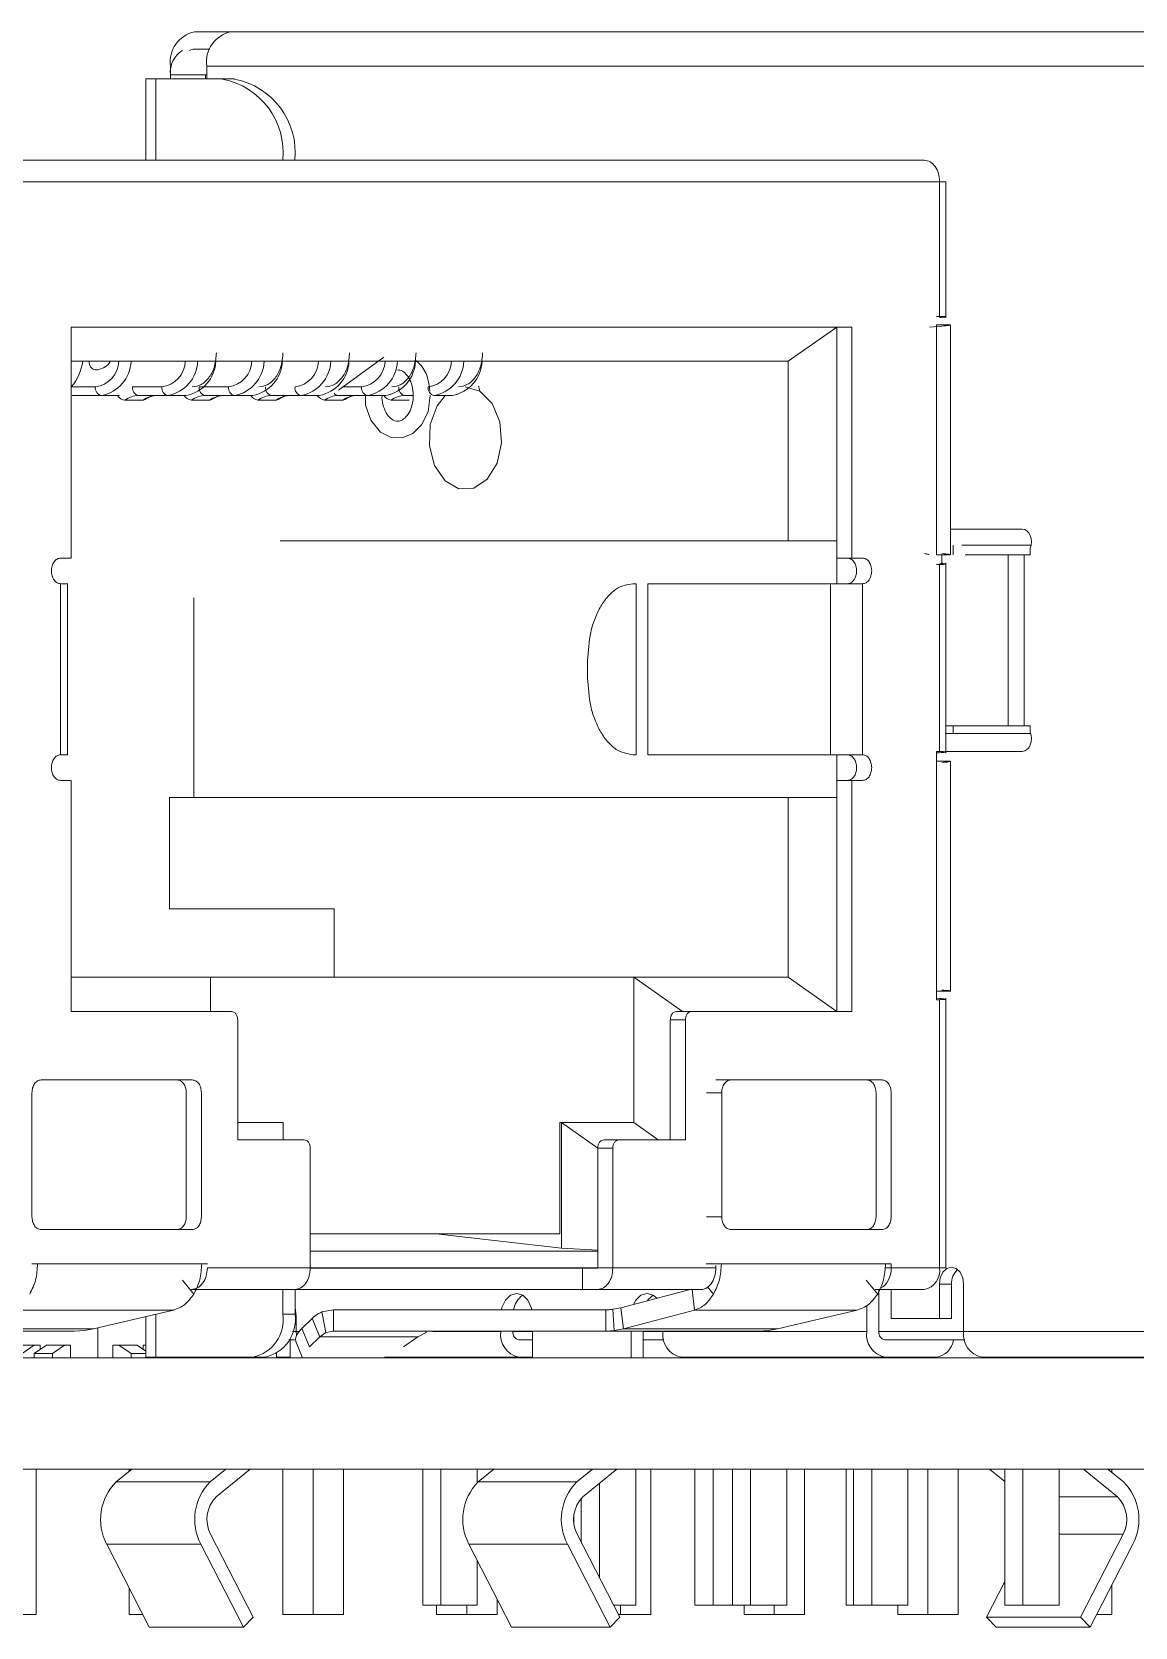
# Model space of a CAD drawing. Header units: millimetres. Extents: x -331 to 5585, y -2655 to 1513.
# Drawn here: x 2729.92 to 2742.81, y 1099.88 to 1118.53 of the extents above; entities that cross this region are included whole.
import ezdxf

# ---------------------------------------------------------------- set-up
doc = ezdxf.new("R2010")
doc.units = ezdxf.units.MM

msp = doc.modelspace()

# ---------------------------------------------------------------- linework, layer by layer
at = {"color": 7, "linetype": 'Continuous', "lineweight": 15}
for p, q in [((2731.82, 1118.53), (2732.244, 1118.53)), ((2732.244, 1118.53), (2743.473, 1118.53)), ((2731.82, 1118.33), (2731.999, 1118.33)), ((2731.537, 1118.03), (2731.537, 1118.13)), ((2731.962, 1118.13), (2731.962, 1117.98)), ((2743.19, 1118.13), (2731.962, 1118.13)), ((2731.25, 1117.98), (2731.25, 1117.03)), ((2731.368, 1117.98), (2731.25, 1117.98)), ((2732.145, 1117.98), (2731.368, 1117.98)), ((2731.537, 1117.98), (2731.537, 1118.03)), ((2731.947, 1118.03), (2731.947, 1117.98)), ((2732.287, 1117.98), (2732.145, 1117.98)), ((2740.348, 1117.03), (2729.176, 1117.03)), ((2729.354, 1116.778), (2740.526, 1116.778)), ((2740.526, 1116.778), (2740.526, 1115.204)), ((2740.6, 1115.187), (2740.6, 1116.781)), ((2730.379, 1115.08), (2730.379, 1112.38)), ((2739.501, 1115.08), (2730.379, 1115.08)), ((2739.324, 1115.08), (2738.758, 1114.68)), ((2739.324, 1112.38), (2739.324, 1115.08)), ((2739.324, 1115.08), (2739.324, 1112.58)), ((2739.501, 1112.38), (2739.501, 1115.08)), ((2740.554, 1115.092), (2740.408, 1115.078)), ((2740.526, 1115.204), (2740.492, 1115.204)), ((2740.492, 1115.106), (2740.492, 1112.418)), ((2740.653, 1112.42), (2740.653, 1115.106)), ((2733.501, 1114.343), (2734.032, 1114.726)), ((2730.379, 1114.68), (2738.758, 1114.68)), ((2738.758, 1114.68), (2738.758, 1112.58)), ((2731.438, 1114.38), (2731.095, 1114.38)), ((2732.216, 1114.38), (2731.873, 1114.38)), ((2730.388, 1114.28), (2730.731, 1114.28)), ((2730.731, 1114.28), (2730.943, 1114.28)), ((2731.006, 1114.226), (2731.218, 1114.226)), ((2731.166, 1114.28), (2731.509, 1114.28)), ((2731.509, 1114.28), (2731.721, 1114.28)), ((2731.783, 1114.226), (2731.996, 1114.226)), ((2731.944, 1114.28), (2732.287, 1114.28)), ((2732.287, 1114.28), (2732.499, 1114.28)), ((2732.561, 1114.226), (2732.773, 1114.226)), ((2732.722, 1114.28), (2733.065, 1114.28)), ((2733.065, 1114.28), (2733.277, 1114.28)), ((2733.339, 1114.226), (2733.551, 1114.226)), ((2733.499, 1114.28), (2733.842, 1114.28)), ((2733.842, 1114.28), (2734.055, 1114.28)), ((2734.117, 1114.226), (2734.329, 1114.226)), ((2734.277, 1114.28), (2734.372, 1114.28)), ((2734.62, 1114.28), (2734.832, 1114.28)), ((2740.653, 1112.719), (2741.493, 1112.719)), ((2738.758, 1112.58), (2732.82, 1112.58)), ((2738.758, 1112.58), (2739.324, 1112.58)), ((2739.324, 1112.58), (2739.324, 1112.08)), ((2740.687, 1112.419), (2740.687, 1112.529)), ((2741.596, 1112.529), (2740.786, 1112.529)), ((2741.585, 1112.494), (2741.585, 1112.419)), ((2730.253, 1112.38), (2730.379, 1112.38)), ((2739.324, 1112.38), (2739.501, 1112.38)), ((2739.501, 1112.38), (2739.627, 1112.38)), ((2740.492, 1112.304), (2740.526, 1112.304)), ((2740.526, 1112.304), (2740.526, 1110.118)), ((2740.552, 1112.418), (2740.552, 1112.316)), ((2740.6, 1110.1), (2740.6, 1112.322)), ((2741.328, 1112.419), (2740.826, 1112.419)), ((2741.328, 1112.419), (2741.328, 1110.419)), ((2741.328, 1112.419), (2741.515, 1112.419)), ((2741.515, 1112.419), (2741.515, 1110.419)), ((2741.515, 1112.419), (2741.585, 1112.419)), ((2730.253, 1112.08), (2730.253, 1110.08)), ((2730.335, 1110.077), (2730.335, 1112.083)), ((2736.982, 1112.08), (2736.942, 1112.08)), ((2736.982, 1112.08), (2736.982, 1110.08)), ((2739.253, 1112.08), (2737.117, 1112.08)), ((2737.117, 1112.08), (2737.117, 1110.08)), ((2739.253, 1112.08), (2739.253, 1110.08)), ((2739.627, 1110.08), (2739.627, 1112.08)), ((2731.811, 1111.915), (2731.811, 1109.58)), ((2736.413, 1111.18), (2736.413, 1110.98)), ((2740.6, 1110.419), (2741.328, 1110.419)), ((2740.687, 1110.329), (2740.687, 1110.419)), ((2741.515, 1110.419), (2741.328, 1110.419)), ((2741.585, 1110.419), (2741.515, 1110.419)), ((2741.585, 1110.419), (2741.585, 1110.344)), ((2740.6, 1110.329), (2741.591, 1110.329)), ((2736.942, 1110.08), (2736.982, 1110.08)), ((2737.117, 1110.08), (2739.253, 1110.08)), ((2739.324, 1110.08), (2739.324, 1109.58)), ((2740.492, 1110.004), (2740.492, 1110.118)), ((2740.526, 1110.118), (2740.492, 1110.118)), ((2740.492, 1110.101), (2740.526, 1110.104)), ((2741.493, 1110.12), (2740.6, 1110.12)), ((2740.492, 1110.004), (2740.492, 1107.316)), ((2740.653, 1107.313), (2740.653, 1110.007)), ((2730.379, 1109.78), (2730.253, 1109.78)), ((2730.379, 1109.78), (2730.379, 1107.08)), ((2739.324, 1107.08), (2739.324, 1109.78)), ((2739.501, 1109.78), (2739.324, 1109.78)), ((2739.627, 1109.78), (2739.501, 1109.78)), ((2739.501, 1107.08), (2739.501, 1109.78)), ((2731.528, 1109.58), (2738.758, 1109.58)), ((2731.528, 1108.28), (2731.528, 1109.58)), ((2738.758, 1109.58), (2739.324, 1109.58)), ((2738.758, 1109.58), (2738.758, 1107.48)), ((2739.324, 1109.58), (2739.324, 1107.08)), ((2733.45, 1108.28), (2731.528, 1108.28)), ((2733.45, 1107.48), (2733.45, 1108.28)), ((2732.005, 1107.48), (2730.379, 1107.48)), ((2732.005, 1107.08), (2732.005, 1107.48)), ((2736.955, 1107.48), (2732.005, 1107.48)), ((2738.758, 1107.48), (2736.955, 1107.48)), ((2737.521, 1107.08), (2736.955, 1107.48)), ((2736.955, 1107.48), (2736.955, 1105.78)), ((2739.324, 1107.08), (2738.758, 1107.48)), ((2740.492, 1107.217), (2740.492, 1107.316)), ((2740.526, 1107.231), (2740.492, 1107.234)), ((2740.6, 1104.079), (2740.6, 1107.235)), ((2730.379, 1107.08), (2732.253, 1107.08)), ((2737.45, 1107.08), (2737.627, 1107.08)), ((2737.627, 1107.08), (2739.501, 1107.08)), ((2740.492, 1107.217), (2740.526, 1107.217)), ((2740.526, 1107.217), (2740.526, 1104.082)), ((2732.324, 1106.98), (2732.324, 1105.58)), ((2737.379, 1105.58), (2737.379, 1106.98)), ((2737.379, 1106.98), (2737.556, 1106.98)), ((2737.556, 1105.58), (2737.556, 1106.98)), ((2729.919, 1104.68), (2729.919, 1106.13)), ((2730.025, 1106.28), (2731.793, 1106.28)), ((2731.723, 1104.68), (2731.723, 1106.13)), ((2731.899, 1106.13), (2731.899, 1104.68)), ((2737.804, 1106.13), (2737.98, 1106.13)), ((2738.087, 1106.28), (2737.91, 1106.28)), ((2737.98, 1106.13), (2737.98, 1104.68)), ((2739.854, 1106.28), (2738.087, 1106.28)), ((2739.784, 1104.68), (2739.784, 1106.13)), ((2739.96, 1104.68), (2739.96, 1106.13)), ((2732.854, 1105.78), (2732.324, 1105.78)), ((2732.854, 1105.58), (2732.854, 1105.78)), ((2736.089, 1104.482), (2736.089, 1105.78)), ((2736.089, 1105.78), (2736.107, 1105.78)), ((2736.531, 1105.48), (2736.107, 1105.78)), ((2736.955, 1105.78), (2736.107, 1105.78)), ((2736.107, 1105.78), (2736.107, 1104.312)), ((2736.955, 1105.78), (2737.238, 1105.58)), ((2732.324, 1105.58), (2733.101, 1105.58)), ((2736.602, 1105.58), (2736.778, 1105.58)), ((2736.778, 1105.58), (2737.556, 1105.58)), ((2733.172, 1105.48), (2733.172, 1104.082)), ((2736.531, 1104.082), (2736.531, 1105.48)), ((2736.531, 1105.48), (2736.708, 1105.48)), ((2736.708, 1104.082), (2736.708, 1105.48)), ((2737.98, 1104.68), (2737.804, 1104.68)), ((2731.793, 1104.53), (2730.025, 1104.53)), ((2733.172, 1104.482), (2734.644, 1104.482)), ((2734.644, 1104.482), (2736.089, 1104.482)), ((2734.644, 1104.482), (2736.107, 1104.312)), ((2738.087, 1104.53), (2739.854, 1104.53)), ((2736.531, 1104.279), (2733.172, 1104.279)), ((2736.107, 1104.312), (2736.531, 1104.288)), ((2729.985, 1104.131), (2729.918, 1104.131)), ((2731.904, 1104.131), (2729.985, 1104.131)), ((2731.782, 1104.131), (2731.969, 1104.131)), ((2733.172, 1104.082), (2731.969, 1104.082)), ((2733.172, 1104.082), (2736.531, 1104.082)), ((2736.354, 1104.08), (2733.172, 1104.08)), ((2734.343, 1104.082), (2734.349, 1104.08)), ((2736.529, 1104.08), (2736.354, 1104.08)), ((2736.354, 1104.08), (2736.354, 1103.83)), ((2736.531, 1104.082), (2736.708, 1104.082)), ((2737.911, 1104.082), (2736.708, 1104.082)), ((2737.799, 1104.131), (2737.976, 1104.131)), ((2739.895, 1104.131), (2737.976, 1104.131)), ((2739.889, 1104.082), (2739.962, 1104.082)), ((2739.962, 1104.131), (2739.895, 1104.131)), ((2739.962, 1104.082), (2739.962, 1104.131)), ((2740.526, 1104.082), (2739.962, 1104.082)), ((2731.677, 1103.938), (2731.813, 1103.777)), ((2739.668, 1103.938), (2739.804, 1103.777)), ((2740.525, 1103.489), (2740.525, 1103.89)), ((2740.666, 1103.89), (2740.525, 1103.89)), ((2740.666, 1103.489), (2740.666, 1103.89)), ((2740.807, 1103.89), (2740.807, 1103.34)), ((2731.781, 1103.83), (2732.994, 1103.83)), ((2732.853, 1103.54), (2732.853, 1103.83)), ((2732.994, 1103.54), (2732.994, 1103.83)), ((2732.994, 1103.83), (2736.354, 1103.83)), ((2736.354, 1103.83), (2736.529, 1103.83)), ((2736.529, 1103.83), (2737.743, 1103.83)), ((2737.613, 1103.83), (2736.801, 1103.615)), ((2737.664, 1103.589), (2737.634, 1103.83)), ((2737.814, 1103.862), (2737.885, 1103.777)), ((2739.774, 1103.83), (2740.348, 1103.83)), ((2739.818, 1103.34), (2739.818, 1103.83)), ((2739.959, 1103.83), (2739.959, 1103.489)), ((2729.673, 1103.589), (2731.573, 1103.589)), ((2731.573, 1103.589), (2730.64, 1103.369)), ((2731.25, 1103.513), (2731.25, 1103.04)), ((2732.994, 1103.54), (2732.853, 1103.54)), ((2733.008, 1103.52), (2733.008, 1103.34)), ((2733.307, 1103.567), (2733.445, 1103.593)), ((2733.353, 1103.326), (2733.307, 1103.567)), ((2733.445, 1103.343), (2733.445, 1103.593)), ((2733.445, 1103.593), (2736.625, 1103.593)), ((2736.625, 1103.343), (2736.625, 1103.593)), ((2736.709, 1103.598), (2736.801, 1103.615)), ((2736.709, 1103.598), (2736.725, 1103.349)), ((2736.801, 1103.615), (2736.832, 1103.369)), ((2737.664, 1103.589), (2736.832, 1103.369)), ((2737.664, 1103.589), (2739.564, 1103.589)), ((2738.633, 1103.369), (2739.564, 1103.589)), ((2739.676, 1103.34), (2739.676, 1103.645)), ((2728.632, 1103.343), (2730.417, 1103.343)), ((2730.64, 1103.369), (2728.838, 1103.369)), ((2730.417, 1103.343), (2730.533, 1103.349)), ((2730.533, 1103.349), (2730.64, 1103.369)), ((2730.689, 1103.381), (2730.689, 1103.03)), ((2733.011, 1103.294), (2733.008, 1103.34)), ((2733.073, 1103.374), (2733.193, 1103.492)), ((2733.161, 1103.158), (2733.073, 1103.374)), ((2733.282, 1103.276), (2733.193, 1103.492)), ((2733.282, 1103.276), (2733.353, 1103.326)), ((2733.353, 1103.326), (2733.445, 1103.343)), ((2736.625, 1103.343), (2733.445, 1103.343)), ((2734.528, 1103.326), (2734.429, 1103.276)), ((2734.525, 1103.343), (2734.528, 1103.326)), ((2735.398, 1103.34), (2735.398, 1103.343)), ((2735.54, 1103.34), (2735.54, 1103.343)), ((2735.769, 1103.343), (2735.769, 1103.03)), ((2736.725, 1103.349), (2736.625, 1103.343)), ((2736.625, 1103.343), (2738.41, 1103.343)), ((2736.832, 1103.369), (2736.725, 1103.349)), ((2736.832, 1103.369), (2738.633, 1103.369)), ((2736.922, 1103.03), (2736.922, 1103.343)), ((2737.063, 1103.03), (2737.063, 1103.343)), ((2737.293, 1103.343), (2737.293, 1103.34)), ((2737.293, 1103.34), (2739.676, 1103.34)), ((2738.41, 1103.343), (2738.526, 1103.349)), ((2738.526, 1103.349), (2738.633, 1103.369)), ((2739.959, 1103.489), (2740.525, 1103.489)), ((2740.525, 1103.489), (2740.666, 1103.489)), ((2740.807, 1103.34), (2743.19, 1103.34)), ((2729.946, 1103.18), (2729.734, 1103.18)), ((2729.946, 1103.18), (2729.805, 1103.08)), ((2729.946, 1103.08), (2730.088, 1103.18)), ((2730.017, 1103.18), (2729.946, 1103.18)), ((2730.017, 1103.18), (2730.017, 1103.13)), ((2730.3, 1103.18), (2730.088, 1103.18)), ((2730.3, 1103.18), (2730.158, 1103.08)), ((2730.371, 1103.18), (2730.3, 1103.18)), ((2730.371, 1103.18), (2730.371, 1103.03)), ((2730.866, 1103.03), (2730.866, 1103.18)), ((2730.936, 1103.18), (2730.866, 1103.18)), ((2731.078, 1103.08), (2730.936, 1103.18)), ((2731.148, 1103.18), (2730.936, 1103.18)), ((2731.148, 1103.18), (2731.25, 1103.108)), ((2731.219, 1103.13), (2731.219, 1103.18)), ((2731.25, 1103.18), (2731.219, 1103.18)), ((2732.923, 1103.24), (2732.998, 1103.24)), ((2732.937, 1103.24), (2732.937, 1103.03)), ((2733.002, 1103.22), (2733.08, 1103.03)), ((2733.161, 1103.158), (2733.282, 1103.276)), ((2734.429, 1103.276), (2733.282, 1103.276)), ((2734.429, 1103.276), (2734.261, 1103.158)), ((2735.61, 1103.24), (2735.769, 1103.24)), ((2737.063, 1103.24), (2737.305, 1103.24)), ((2739.888, 1103.24), (2740.82, 1103.24)), ((2743.205, 1103.03), (2727.86, 1103.03)), ((2730.158, 1103.08), (2729.946, 1103.08)), ((2729.946, 1103.08), (2729.946, 1103.03)), ((2730.158, 1103.08), (2730.158, 1103.03)), ((2731.25, 1103.08), (2731.078, 1103.08)), ((2731.078, 1103.08), (2731.078, 1103.03)), ((2731.368, 1103.04), (2731.25, 1103.04)), ((2731.29, 1103.04), (2731.29, 1103.03)), ((2731.368, 1103.04), (2732.499, 1103.04)), ((2731.431, 1103.04), (2731.431, 1103.03)), ((2731.537, 1103.04), (2731.537, 1103.03)), ((2732.64, 1103.04), (2732.499, 1103.04)), ((2732.637, 1103.03), (2732.637, 1103.04)), ((2732.778, 1103.03), (2732.778, 1103.08)), ((2732.937, 1103.04), (2732.778, 1103.04)), ((2732.845, 1103.04), (2732.845, 1103.03)), ((2734.04, 1103.04), (2735.61, 1103.04)), ((2735.769, 1103.04), (2735.61, 1103.04)), ((2737.505, 1103.04), (2739.888, 1103.04)), ((2740.489, 1103.04), (2739.888, 1103.04)), ((2741.02, 1103.04), (2743.403, 1103.04)), ((2727.86, 1101.73), (2763.923, 1101.73)), ((2729.968, 1100.03), (2729.968, 1101.73)), ((2730.902, 1101.58), (2731.086, 1101.73)), ((2731.056, 1101.73), (2731.056, 1101.706)), ((2732.185, 1101.73), (2732.002, 1101.58)), ((2732.072, 1101.407), (2732.468, 1101.73)), ((2732.853, 1101.73), (2732.853, 1100.03)), ((2733.206, 1101.73), (2733.206, 1100.03)), ((2733.56, 1100.03), (2733.56, 1101.73)), ((2734.486, 1101.73), (2734.486, 1100.14)), ((2734.698, 1101.73), (2734.698, 1100.14)), ((2735.122, 1101.57), (2735.122, 1101.73)), ((2735.134, 1101.58), (2735.318, 1101.73)), ((2736.47, 1101.73), (2736.287, 1101.58)), ((2736.357, 1101.407), (2736.753, 1101.73)), ((2736.975, 1100.14), (2736.975, 1101.73)), ((2737.152, 1100.03), (2737.152, 1101.73)), ((2737.668, 1101.73), (2737.668, 1100.14)), ((2737.88, 1101.73), (2737.88, 1100.14)), ((2738.106, 1100.14), (2738.106, 1101.73)), ((2738.318, 1101.73), (2738.318, 1100.14)), ((2738.743, 1101.73), (2738.743, 1100.14)), ((2738.948, 1100.03), (2738.948, 1101.73)), ((2739.436, 1101.73), (2739.436, 1100.14)), ((2739.521, 1100.14), (2739.521, 1101.73)), ((2739.733, 1101.73), (2739.733, 1100.14)), ((2740.157, 1101.73), (2740.157, 1100.14)), ((2740.39, 1101.73), (2740.39, 1100.03)), ((2740.744, 1100.03), (2740.744, 1101.73)), ((2741.288, 1101.585), (2741.11, 1101.73)), ((2741.288, 1100.14), (2741.288, 1101.73)), ((2741.5, 1101.73), (2741.5, 1100.14)), ((2741.925, 1101.73), (2741.925, 1100.14)), ((2742.21, 1101.73), (2742.606, 1101.407)), ((2742.677, 1101.58), (2742.493, 1101.73)), ((2742.54, 1101.692), (2742.54, 1101.73)), ((2730.902, 1101.58), (2732.002, 1101.58)), ((2736.287, 1101.58), (2735.134, 1101.58)), ((2736.551, 1101.564), (2736.551, 1100.467)), ((2736.339, 1101.389), (2736.339, 1100.879)), ((2736.254, 1101.192), (2736.254, 1101.102)), ((2732.505, 1100.001), (2732.007, 1100.97)), ((2736.79, 1100.001), (2736.292, 1100.97)), ((2742.671, 1100.97), (2742.173, 1100.001)), ((2731.892, 1100.853), (2730.793, 1100.853)), ((2731.291, 1099.883), (2730.793, 1100.853)), ((2731.892, 1100.853), (2732.39, 1099.883)), ((2736.177, 1100.853), (2735.025, 1100.853)), ((2735.523, 1099.883), (2735.025, 1100.853)), ((2736.177, 1100.853), (2736.675, 1099.883)), ((2742.288, 1099.883), (2742.786, 1100.853)), ((2735.122, 1100.14), (2735.122, 1100.663)), ((2731.056, 1100.34), (2731.056, 1100.03)), ((2741.074, 1100.001), (2741.288, 1100.418)), ((2742.54, 1100.03), (2742.54, 1100.374)), ((2735.356, 1100.03), (2735.356, 1100.209)), ((2729.614, 1100.03), (2729.968, 1100.03)), ((2731.216, 1100.03), (2731.056, 1100.03)), ((2732.505, 1100.001), (2732.39, 1099.883)), ((2733.206, 1100.03), (2732.853, 1100.03)), ((2733.206, 1100.03), (2733.56, 1100.03)), ((2734.486, 1100.14), (2734.698, 1100.14)), ((2734.649, 1100.14), (2734.649, 1100.03)), ((2735.002, 1100.03), (2734.649, 1100.03)), ((2734.698, 1100.14), (2735.122, 1100.14)), ((2735.002, 1100.14), (2735.002, 1100.03)), ((2735.002, 1100.03), (2735.356, 1100.03)), ((2736.79, 1100.001), (2736.675, 1099.883)), ((2736.719, 1100.14), (2736.975, 1100.14)), ((2736.798, 1100.03), (2736.775, 1100.03)), ((2736.798, 1100.14), (2736.798, 1100.03)), ((2736.798, 1100.03), (2737.152, 1100.03)), ((2737.668, 1100.14), (2737.88, 1100.14)), ((2737.88, 1100.14), (2738.106, 1100.14)), ((2738.318, 1100.14), (2738.106, 1100.14)), ((2738.241, 1100.14), (2738.241, 1100.03)), ((2738.594, 1100.03), (2738.241, 1100.03)), ((2738.743, 1100.14), (2738.318, 1100.14)), ((2738.594, 1100.14), (2738.594, 1100.03)), ((2738.594, 1100.03), (2738.948, 1100.03)), ((2739.436, 1100.14), (2739.521, 1100.14)), ((2739.733, 1100.14), (2739.521, 1100.14)), ((2740.157, 1100.14), (2739.733, 1100.14)), ((2740.037, 1100.14), (2740.037, 1100.03)), ((2740.39, 1100.03), (2740.037, 1100.03)), ((2740.39, 1100.03), (2740.744, 1100.03)), ((2741.074, 1100.001), (2741.188, 1099.883)), ((2742.173, 1100.001), (2741.074, 1100.001)), ((2741.5, 1100.14), (2741.288, 1100.14)), ((2741.925, 1100.14), (2741.5, 1100.14)), ((2742.288, 1099.883), (2742.173, 1100.001)), ((2742.363, 1100.03), (2742.54, 1100.03)), ((2731.291, 1099.883), (2732.39, 1099.883)), ((2735.523, 1099.883), (2736.675, 1099.883)), ((2742.288, 1099.883), (2741.188, 1099.883))]:
    msp.add_line(p, q, dxfattribs=at)
at = {"color": 8, "linetype": 'Continuous', "lineweight": 15}
for p, q in [((2731.368, 1117.03), (2731.368, 1117.98)), ((2731.537, 1118.03), (2731.962, 1118.03)), ((2731.962, 1118.03), (2731.947, 1118.03)), ((2730.66, 1114.38), (2730.379, 1114.38)), ((2733.772, 1114.38), (2733.552, 1114.38)), ((2731.368, 1103.04), (2731.368, 1103.541)), ((2732.964, 1103.34), (2733.008, 1103.34)), ((2733.008, 1103.34), (2733.041, 1103.34)), ((2734.606, 1103.34), (2735.398, 1103.34)), ((2735.54, 1103.34), (2735.769, 1103.34)), ((2737.063, 1103.34), (2737.293, 1103.34)), ((2739.818, 1103.34), (2740.807, 1103.34)), ((2741.925, 1101.407), (2742.606, 1101.407)), ((2741.925, 1100.97), (2742.671, 1100.97))]:
    msp.add_line(p, q, dxfattribs=at)
at = {"color": 7, "linetype": 'Continuous', "lineweight": 15, "flags": 128}
for points in [[(2734.984, 1114.38), (2735.155, 1114.329), (2735.298, 1114.185), (2735.386, 1113.972), (2735.407, 1113.726), (2735.356, 1113.49), (2735.241, 1113.302), (2735.083, 1113.196), (2734.908, 1113.19), (2734.747, 1113.283), (2734.625, 1113.461), (2734.565, 1113.693), (2734.575, 1113.94), (2734.656, 1114.159), (2734.753, 1114.283)], [(2733.816, 1114.28), (2733.819, 1114.166), (2733.88, 1113.99), (2733.992, 1113.853), (2734.116, 1113.79), (2734.245, 1113.785), (2734.372, 1113.837), (2734.475, 1113.941), (2734.548, 1114.094), (2734.575, 1114.28), (2734.575, 1114.28)], [(2741.493, 1112.719), (2741.521, 1112.714), (2741.546, 1112.699), (2741.568, 1112.675), (2741.585, 1112.645), (2741.596, 1112.608), (2741.599, 1112.569), (2741.596, 1112.531), (2741.585, 1112.494)], [(2741.585, 1110.344), (2741.596, 1110.308), (2741.599, 1110.269), (2741.596, 1110.231), (2741.585, 1110.195), (2741.568, 1110.163), (2741.546, 1110.14), (2741.521, 1110.125), (2741.493, 1110.12)], [(2740.525, 1103.89), (2740.535, 1103.966), (2740.566, 1104.031), (2740.612, 1104.074), (2740.666, 1104.089), (2740.72, 1104.074), (2740.766, 1104.031), (2740.797, 1103.966), (2740.807, 1103.89)], [(2735.405, 1103.593), (2735.412, 1103.62), (2735.452, 1103.705), (2735.513, 1103.762), (2735.584, 1103.782), (2735.655, 1103.762), (2735.715, 1103.705), (2735.755, 1103.62), (2735.762, 1103.593)], [(2736.948, 1103.654), (2736.976, 1103.705), (2737.036, 1103.762), (2737.108, 1103.782), (2737.179, 1103.762), (2737.222, 1103.727)], [(2732.994, 1103.62), (2732.994, 1103.62), (2733.008, 1103.52)], [(2733.073, 1103.374), (2733.034, 1103.331), (2733.009, 1103.29), (2732.998, 1103.253), (2733.002, 1103.22), (2733.002, 1103.22)]]:
    msp.add_lwpolyline(points, dxfattribs=at)
at = {"color": 7, "linetype": 'Continuous', "lineweight": 15}
for centre, radius, start, end in [((2731.891, 1118.18), 0.357, 101.4052, 188.0624), ((2732.315, 1118.18), 0.357, 101.4052, 188.0624), ((2731.835, 1118.058), 0.299, 121.465, 185.4146), ((2731.822, 1118.218), 0.112, 91.1841, 122.1815), ((2731.975, 1117.115), 0.881, 354.4378, 78.8173), ((2732.116, 1117.115), 0.881, 354.4344, 78.8207), ((2729.964, 1114.745), 0.552, 319.2946, 353.051), ((2730.677, 1114.667), 0.0893, 171.9677, 258.446), ((2730.656, 1114.695), 0.422, 280.3197, 357.7078), ((2731.433, 1114.696), 0.423, 280.3398, 357.8688), ((2732.211, 1114.695), 0.422, 280.3228, 357.6998), ((2732.989, 1114.696), 0.423, 280.3446, 357.8591), ((2733.767, 1114.696), 0.423, 280.3363, 357.8675), ((2734.544, 1114.696), 0.423, 280.3398, 357.8688), ((2730.749, 1114.367), 0.0893, 171.9823, 258.5454), ((2731.184, 1114.367), 0.0893, 171.9823, 258.5454), ((2731.527, 1114.367), 0.0893, 171.9823, 258.5454), ((2731.961, 1114.367), 0.0893, 171.9541, 258.5508), ((2732.305, 1114.367), 0.0893, 171.9823, 258.5454), ((2732.739, 1114.367), 0.0893, 171.9594, 258.5682), ((2733.082, 1114.367), 0.0893, 171.9541, 258.5508), ((2733.86, 1114.367), 0.0893, 171.9541, 258.5508), ((2734.295, 1114.367), 0.0893, 171.9823, 258.5454), ((2734.638, 1114.367), 0.0893, 171.9823, 258.5454), ((2731.17, 1114.005), 0.275, 90.7858, 126.6645), ((2731.382, 1114.005), 0.275, 90.7817, 126.6686), ((2731.218, 1114.274), 0.0481, 269.9781, 301.1126), ((2731.947, 1114.005), 0.275, 90.7774, 126.6794), ((2732.16, 1114.005), 0.275, 90.7774, 126.6794), ((2731.996, 1114.274), 0.0481, 270.0131, 301.1132), ((2732.725, 1114.005), 0.275, 90.7817, 126.6686), ((2732.937, 1114.005), 0.275, 90.7817, 126.6686), ((2732.771, 1114.281), 0.0554, 272.0918, 298.9989), ((2733.503, 1114.005), 0.275, 90.7817, 126.6686), ((2733.715, 1114.005), 0.275, 90.7817, 126.6686), ((2733.549, 1114.281), 0.0554, 272.0918, 298.9989), ((2734.281, 1114.005), 0.275, 90.7817, 126.6686), ((2740.303, 1104.05), 0.225, 281.4209, 8.053), ((2740.887, 1103.9), 0.221, 132.7457, 182.8239), ((2735.808, 1103.546), 0.265, 125.3345, 169.9122), ((2737.324, 1103.548), 0.259, 124.3071, 144.7737), ((2732.411, 1103.477), 0.446, 281.4109, 8.0577), ((2732.552, 1103.477), 0.446, 281.4099, 8.0541), ((2735.663, 1103.302), 0.268, 171.9434, 258.5981), ((2735.628, 1103.327), 0.0891, 171.8939, 258.6982), ((2737.558, 1103.302), 0.268, 171.9434, 258.5981), ((2739.941, 1103.302), 0.268, 171.9317, 258.6099), ((2739.906, 1103.327), 0.0891, 171.8939, 258.6982), ((2741.073, 1103.302), 0.268, 171.9434, 258.5981), ((2740.46, 1103.269), 0.231, 277.215, 352.7936), ((2731.343, 1101.142), 0.622, 135.2222, 207.6831), ((2732.443, 1101.142), 0.622, 135.2222, 207.6831), ((2735.576, 1101.142), 0.622, 135.2222, 207.6831), ((2736.728, 1101.142), 0.622, 135.2222, 207.6831), ((2742.235, 1101.142), 0.622, 332.3101, 44.7845), ((2732.337, 1101.144), 0.373, 135.2102, 207.693), ((2736.622, 1101.144), 0.373, 135.2102, 207.693), ((2742.341, 1101.144), 0.373, 332.3111, 44.778)]:
    msp.add_arc(centre, radius, start, end, dxfattribs=at)
at = {"color": 8, "linetype": 'Continuous', "lineweight": 15}
for centre, radius, start, end in [((2730.618, 1114.693), 0.316, 277.6693, 357.535), ((2731.396, 1114.693), 0.316, 277.6454, 357.3254), ((2731.645, 1114.696), 0.423, 280.3398, 357.8688), ((2732.174, 1114.694), 0.316, 277.6656, 357.5325), ((2732.423, 1114.696), 0.423, 280.3446, 357.8591), ((2732.952, 1114.693), 0.316, 277.6508, 357.32), ((2733.201, 1114.696), 0.423, 280.3446, 357.8591), ((2733.73, 1114.693), 0.316, 277.6475, 357.3233), ((2733.979, 1114.696), 0.423, 280.3363, 357.8675), ((2734.507, 1114.693), 0.316, 277.6672, 357.5372), ((2734.757, 1114.696), 0.423, 280.3398, 357.8688), ((2731.018, 1114.338), 0.114, 211.1493, 263.5663), ((2731.796, 1114.339), 0.114, 211.0829, 263.5322), ((2732.574, 1114.339), 0.114, 211.0829, 263.5322), ((2733.352, 1114.339), 0.114, 211.1006, 263.5146), ((2733.502, 1114.342), 0.0618, 214.1377, 267.412), ((2734.13, 1114.339), 0.114, 211.0516, 263.5453)]:
    msp.add_arc(centre, radius, start, end, dxfattribs=at)
at = {"color": 7, "linetype": 'Continuous', "lineweight": 15}
for centre, ratio, start_param, end_param in [((2737.743, 1104.082), 0.668302, 3.141593, 4.82939), ((2739.774, 1104.082), 0.744581, 3.475126, 4.712389)]:
    msp.add_ellipse(centre, major_axis=(0, 0.252), ratio=ratio, start_param=start_param, end_param=end_param, dxfattribs=at)
for points, knots in [([(2740.526, 1116.778), (2740.523, 1116.811), (2740.518, 1116.877), (2740.477, 1116.96), (2740.418, 1117.019), (2740.371, 1117.026), (2740.348, 1117.03)], [0, 0, 0, 0, 0.250023, 0.499836, 0.74999, 1, 1, 1, 1]), ([(2740.6, 1116.778), (2740.596, 1116.778), (2740.59, 1116.778), (2740.547, 1116.778), (2740.526, 1116.778)], [0, 0, 0, 0, 0.499994, 1, 1, 1, 1]), ([(2740.651, 1115.106), (2740.64, 1115.106), (2740.617, 1115.106), (2740.534, 1115.106), (2740.492, 1115.106)], [0, 0, 0, 0, 0.500008, 1, 1, 1, 1]), ([(2740.526, 1115.19), (2740.539, 1115.192), (2740.566, 1115.194), (2740.589, 1115.196), (2740.6, 1115.199), (2740.6, 1115.201), (2740.579, 1115.204), (2740.543, 1115.204), (2740.526, 1115.204)], [0, 0, 0, 0, 0.155121, 0.3017, 0.439727, 0.569196, 0.801496, 1, 1, 1, 1]), ([(2740.554, 1115.092), (2740.586, 1115.095), (2740.65, 1115.099), (2740.651, 1115.103), (2740.651, 1115.106)], [0, 0, 0, 0, 0.500007, 1, 1, 1, 1]), ([(2731.792, 1114.38), (2731.827, 1114.385), (2731.883, 1114.394), (2731.949, 1114.444), (2732.007, 1114.511), (2732.063, 1114.623), (2732.071, 1114.727), (2732.075, 1114.78)], [0, 0, 0, 0, 0.239709, 0.373171, 0.500624, 0.750372, 1, 1, 1, 1]), ([(2732.57, 1114.38), (2732.605, 1114.385), (2732.661, 1114.394), (2732.727, 1114.444), (2732.785, 1114.511), (2732.84, 1114.623), (2732.848, 1114.727), (2732.853, 1114.78)], [0, 0, 0, 0, 0.239679, 0.373171, 0.500625, 0.750376, 1, 1, 1, 1]), ([(2733.348, 1114.38), (2733.383, 1114.385), (2733.438, 1114.394), (2733.504, 1114.444), (2733.563, 1114.511), (2733.618, 1114.623), (2733.626, 1114.727), (2733.63, 1114.78)], [0, 0, 0, 0, 0.239672, 0.373166, 0.500621, 0.750374, 1, 1, 1, 1]), ([(2734.125, 1114.38), (2734.161, 1114.385), (2734.216, 1114.394), (2734.282, 1114.444), (2734.34, 1114.511), (2734.396, 1114.623), (2734.404, 1114.727), (2734.408, 1114.78)], [0, 0, 0, 0, 0.239711, 0.373166, 0.50062, 0.750371, 1, 1, 1, 1]), ([(2734.568, 1114.331), (2734.563, 1114.377), (2734.552, 1114.488), (2734.489, 1114.62), (2734.421, 1114.676), (2734.396, 1114.695)], [0, 0, 0, 0, 0.316177, 0.756323, 1, 1, 1, 1]), ([(2734.903, 1114.38), (2734.94, 1114.386), (2735.014, 1114.398), (2735.108, 1114.491), (2735.173, 1114.623), (2735.182, 1114.727), (2735.186, 1114.78)], [0, 0, 0, 0, 0.249993, 0.500072, 0.750007, 1, 1, 1, 1]), ([(2730.659, 1114.582), (2730.664, 1114.582), (2730.696, 1114.576), (2730.756, 1114.601), (2730.812, 1114.638), (2730.832, 1114.672), (2730.837, 1114.68)], [0, 0, 0, 0, 0.067045, 0.4728641, 0.872523, 1, 1, 1, 1]), ([(2734.192, 1114.58), (2734.211, 1114.577), (2734.246, 1114.572), (2734.304, 1114.521), (2734.35, 1114.441), (2734.376, 1114.338), (2734.377, 1114.225), (2734.351, 1114.12), (2734.304, 1114.038), (2734.247, 1113.99), (2734.19, 1113.974), (2734.132, 1113.99), (2734.068, 1114.054), (2734.027, 1114.144), (2734.007, 1114.226), (2734.011, 1114.271), (2734.012, 1114.28)], [0, 0, 0, 0, 0.081278, 0.153871, 0.222529, 0.295468, 0.368874, 0.442248, 0.514428, 0.585602, 0.661493, 0.763051, 0.834363, 0.90987, 0.983098, 1, 1, 1, 1]), ([(2735.137, 1114.388), (2735.143, 1114.372), (2735.15, 1114.354), (2735.15, 1114.334), (2735.15, 1114.333)], [0, 0, 0, 0, 0.922233, 1, 1, 1, 1]), ([(2731.244, 1114.233), (2731.278, 1114.252), (2731.323, 1114.278), (2731.367, 1114.279), (2731.378, 1114.28)], [0, 0, 0, 0, 0.749706, 1, 1, 1, 1]), ([(2732.022, 1114.233), (2732.056, 1114.252), (2732.1, 1114.278), (2732.145, 1114.279), (2732.156, 1114.28)], [0, 0, 0, 0, 0.749689, 1, 1, 1, 1]), ([(2732.8, 1114.233), (2732.833, 1114.252), (2732.878, 1114.278), (2732.923, 1114.279), (2732.934, 1114.28)], [0, 0, 0, 0, 0.749657, 1, 1, 1, 1]), ([(2733.578, 1114.233), (2733.611, 1114.252), (2733.656, 1114.278), (2733.7, 1114.279), (2733.712, 1114.28)], [0, 0, 0, 0, 0.749637, 1, 1, 1, 1]), ([(2730.253, 1112.08), (2730.239, 1112.082), (2730.211, 1112.087), (2730.176, 1112.121), (2730.152, 1112.171), (2730.144, 1112.23), (2730.152, 1112.289), (2730.176, 1112.338), (2730.211, 1112.373), (2730.239, 1112.378), (2730.253, 1112.38)], [0, 0, 0, 0, 0.1250081, 0.2498761, 0.3750485, 0.4999103, 0.6250218, 0.7499825, 0.8749919, 1, 1, 1, 1]), ([(2739.45, 1112.08), (2739.464, 1112.082), (2739.492, 1112.087), (2739.527, 1112.121), (2739.551, 1112.171), (2739.559, 1112.23), (2739.551, 1112.289), (2739.527, 1112.338), (2739.492, 1112.373), (2739.464, 1112.378), (2739.45, 1112.38)], [0, 0, 0, 0, 0.124996, 0.249901, 0.375047, 0.49991, 0.625023, 0.749958, 0.875004, 1, 1, 1, 1]), ([(2739.627, 1112.38), (2739.641, 1112.378), (2739.669, 1112.373), (2739.704, 1112.338), (2739.727, 1112.289), (2739.736, 1112.23), (2739.727, 1112.171), (2739.704, 1112.121), (2739.669, 1112.087), (2739.641, 1112.082), (2739.627, 1112.08)], [0, 0, 0, 0, 0.125007, 0.250043, 0.374977, 0.50009, 0.624952, 0.750098, 0.874993, 1, 1, 1, 1]), ([(2740.402, 1112.418), (2740.402, 1112.421), (2740.402, 1112.425), (2740.367, 1112.429), (2740.349, 1112.431)], [0, 0, 0, 0, 0.499987, 1, 1, 1, 1]), ([(2740.492, 1112.418), (2740.534, 1112.418), (2740.617, 1112.418), (2740.64, 1112.418), (2740.651, 1112.418)], [0, 0, 0, 0, 0.499992, 1, 1, 1, 1]), ([(2740.526, 1112.304), (2740.543, 1112.305), (2740.579, 1112.305), (2740.6, 1112.307), (2740.6, 1112.31), (2740.589, 1112.312), (2740.566, 1112.315), (2740.539, 1112.317), (2740.526, 1112.318)], [0, 0, 0, 0, 0.198506, 0.430796, 0.560276, 0.698302, 0.84488, 1, 1, 1, 1]), ([(2740.651, 1112.418), (2740.651, 1112.421), (2740.65, 1112.425), (2740.586, 1112.429), (2740.554, 1112.431)], [0, 0, 0, 0, 0.499998, 1, 1, 1, 1]), ([(2730.333, 1112.08), (2730.333, 1112.08), (2730.339, 1112.08), (2730.316, 1112.08), (2730.274, 1112.08), (2730.253, 1112.08)], [0, 0, 0, 0, 0.066209, 0.533088, 1, 1, 1, 1]), ([(2736.942, 1112.08), (2736.876, 1112.068), (2736.773, 1112.049), (2736.65, 1111.937), (2736.566, 1111.821), (2736.497, 1111.678), (2736.431, 1111.468), (2736.42, 1111.293), (2736.413, 1111.18)], [0, 0, 0, 0, 0.239439, 0.369528, 0.499979, 0.630077, 0.760564, 1, 1, 1, 1]), ([(2739.627, 1112.08), (2739.6, 1112.08), (2739.546, 1112.08), (2739.444, 1112.08), (2739.339, 1112.08), (2739.282, 1112.08), (2739.253, 1112.08)], [0, 0, 0, 0, 0.2499948, 0.500019, 0.7500191, 1, 1, 1, 1]), ([(2736.413, 1110.98), (2736.42, 1110.867), (2736.431, 1110.692), (2736.497, 1110.482), (2736.565, 1110.339), (2736.65, 1110.223), (2736.773, 1110.111), (2736.876, 1110.092), (2736.942, 1110.08)], [0, 0, 0, 0, 0.239453, 0.369483, 0.499978, 0.630082, 0.760544, 1, 1, 1, 1]), ([(2730.253, 1109.78), (2730.239, 1109.782), (2730.211, 1109.787), (2730.176, 1109.821), (2730.152, 1109.871), (2730.144, 1109.93), (2730.152, 1109.989), (2730.176, 1110.038), (2730.211, 1110.073), (2730.239, 1110.078), (2730.253, 1110.08)], [0, 0, 0, 0, 0.125017, 0.250035, 0.375005, 0.499875, 0.624995, 0.749965, 0.874983, 1, 1, 1, 1]), ([(2730.253, 1110.08), (2730.274, 1110.08), (2730.316, 1110.08), (2730.339, 1110.08), (2730.333, 1110.08), (2730.333, 1110.08)], [0, 0, 0, 0, 0.466912, 0.933791, 1, 1, 1, 1]), ([(2739.253, 1110.08), (2739.282, 1110.08), (2739.339, 1110.08), (2739.444, 1110.08), (2739.546, 1110.08), (2739.6, 1110.08), (2739.627, 1110.08)], [0, 0, 0, 0, 0.249981, 0.499981, 0.750005, 1, 1, 1, 1]), ([(2739.45, 1109.78), (2739.464, 1109.782), (2739.492, 1109.787), (2739.527, 1109.821), (2739.551, 1109.871), (2739.559, 1109.93), (2739.551, 1109.989), (2739.527, 1110.038), (2739.492, 1110.073), (2739.464, 1110.078), (2739.45, 1110.08)], [0, 0, 0, 0, 0.125005, 0.25006, 0.375003, 0.499875, 0.624997, 0.74994, 0.874995, 1, 1, 1, 1]), ([(2739.627, 1110.08), (2739.641, 1110.078), (2739.669, 1110.073), (2739.704, 1110.038), (2739.727, 1109.989), (2739.736, 1109.93), (2739.727, 1109.871), (2739.704, 1109.821), (2739.669, 1109.787), (2739.641, 1109.782), (2739.627, 1109.78)], [0, 0, 0, 0, 0.125016, 0.250061, 0.375004, 0.500125, 0.624996, 0.749939, 0.874984, 1, 1, 1, 1]), ([(2740.526, 1110.104), (2740.539, 1110.105), (2740.566, 1110.107), (2740.589, 1110.11), (2740.6, 1110.112), (2740.6, 1110.115), (2740.579, 1110.117), (2740.543, 1110.117), (2740.526, 1110.118)], [0, 0, 0, 0, 0.155105, 0.301699, 0.439726, 0.569195, 0.801496, 1, 1, 1, 1]), ([(2740.651, 1110.004), (2740.64, 1110.004), (2740.617, 1110.004), (2740.534, 1110.004), (2740.492, 1110.004)], [0, 0, 0, 0, 0.500008, 1, 1, 1, 1]), ([(2740.554, 1109.99), (2740.586, 1109.993), (2740.65, 1109.997), (2740.651, 1110.001), (2740.651, 1110.004)], [0, 0, 0, 0, 0.500007, 1, 1, 1, 1]), ([(2740.492, 1107.316), (2740.534, 1107.316), (2740.617, 1107.316), (2740.64, 1107.316), (2740.651, 1107.316)], [0, 0, 0, 0, 0.499992, 1, 1, 1, 1]), ([(2740.526, 1107.217), (2740.543, 1107.218), (2740.579, 1107.218), (2740.6, 1107.22), (2740.6, 1107.223), (2740.589, 1107.225), (2740.566, 1107.228), (2740.539, 1107.23), (2740.526, 1107.231)], [0, 0, 0, 0, 0.198504, 0.430805, 0.560286, 0.698301, 0.844895, 1, 1, 1, 1]), ([(2740.651, 1107.316), (2740.651, 1107.318), (2740.65, 1107.323), (2740.586, 1107.327), (2740.554, 1107.33)], [0, 0, 0, 0, 0.499993, 1, 1, 1, 1]), ([(2732.253, 1107.08), (2732.262, 1107.078), (2732.281, 1107.075), (2732.304, 1107.052), (2732.32, 1107.019), (2732.323, 1106.993), (2732.324, 1106.98)], [0, 0, 0, 0, 0.250032, 0.500103, 0.750002, 1, 1, 1, 1]), ([(2737.379, 1106.98), (2737.38, 1106.993), (2737.383, 1107.019), (2737.399, 1107.052), (2737.422, 1107.075), (2737.441, 1107.078), (2737.45, 1107.08)], [0, 0, 0, 0, 0.24999, 0.499957, 0.749957, 1, 1, 1, 1]), ([(2737.556, 1106.98), (2737.557, 1106.993), (2737.559, 1107.019), (2737.576, 1107.052), (2737.599, 1107.075), (2737.618, 1107.078), (2737.627, 1107.08)], [0, 0, 0, 0, 0.2499952, 0.4998734, 0.7499708, 1, 1, 1, 1]), ([(2729.919, 1106.13), (2729.921, 1106.15), (2729.924, 1106.189), (2729.949, 1106.238), (2729.984, 1106.273), (2730.012, 1106.278), (2730.025, 1106.28)], [0, 0, 0, 0, 0.249812, 0.499816, 0.7499, 1, 1, 1, 1]), ([(2731.723, 1106.13), (2731.721, 1106.15), (2731.718, 1106.189), (2731.693, 1106.238), (2731.658, 1106.273), (2731.63, 1106.278), (2731.616, 1106.28)], [0, 0, 0, 0, 0.249805, 0.499754, 0.749906, 1, 1, 1, 1]), ([(2731.793, 1106.28), (2731.807, 1106.278), (2731.835, 1106.273), (2731.87, 1106.238), (2731.895, 1106.189), (2731.898, 1106.15), (2731.899, 1106.13)], [0, 0, 0, 0, 0.25008, 0.500184, 0.750191, 1, 1, 1, 1]), ([(2737.98, 1106.13), (2737.982, 1106.15), (2737.985, 1106.189), (2738.01, 1106.238), (2738.045, 1106.273), (2738.073, 1106.278), (2738.087, 1106.28)], [0, 0, 0, 0, 0.249812, 0.499816, 0.7499, 1, 1, 1, 1]), ([(2739.784, 1106.13), (2739.782, 1106.15), (2739.779, 1106.189), (2739.754, 1106.238), (2739.719, 1106.273), (2739.691, 1106.278), (2739.678, 1106.28)], [0, 0, 0, 0, 0.249803, 0.499754, 0.749927, 1, 1, 1, 1]), ([(2739.854, 1106.28), (2739.868, 1106.278), (2739.896, 1106.273), (2739.931, 1106.238), (2739.956, 1106.189), (2739.959, 1106.15), (2739.96, 1106.13)], [0, 0, 0, 0, 0.2501, 0.500184, 0.750188, 1, 1, 1, 1]), ([(2733.101, 1105.58), (2733.111, 1105.578), (2733.129, 1105.575), (2733.153, 1105.552), (2733.169, 1105.519), (2733.171, 1105.493), (2733.172, 1105.48)], [0, 0, 0, 0, 0.250028, 0.500123, 0.75, 1, 1, 1, 1]), ([(2736.531, 1105.48), (2736.532, 1105.493), (2736.534, 1105.519), (2736.55, 1105.552), (2736.574, 1105.575), (2736.592, 1105.578), (2736.602, 1105.58)], [0, 0, 0, 0, 0.249957, 0.499898, 0.749983, 1, 1, 1, 1]), ([(2736.708, 1105.48), (2736.709, 1105.493), (2736.711, 1105.519), (2736.727, 1105.552), (2736.751, 1105.575), (2736.769, 1105.578), (2736.778, 1105.58)], [0, 0, 0, 0, 0.24998, 0.499863, 0.749966, 1, 1, 1, 1]), ([(2730.025, 1104.53), (2730.012, 1104.532), (2729.984, 1104.537), (2729.949, 1104.571), (2729.924, 1104.621), (2729.921, 1104.66), (2729.919, 1104.68)], [0, 0, 0, 0, 0.250065, 0.49983, 0.750224, 1, 1, 1, 1]), ([(2731.616, 1104.53), (2731.63, 1104.532), (2731.658, 1104.537), (2731.693, 1104.571), (2731.718, 1104.621), (2731.721, 1104.66), (2731.723, 1104.68)], [0, 0, 0, 0, 0.2500583, 0.4998928, 0.7502298, 1, 1, 1, 1]), ([(2731.899, 1104.68), (2731.898, 1104.66), (2731.895, 1104.621), (2731.87, 1104.571), (2731.835, 1104.537), (2731.807, 1104.532), (2731.793, 1104.53)], [0, 0, 0, 0, 0.249774, 0.500169, 0.749956, 1, 1, 1, 1]), ([(2738.087, 1104.53), (2738.073, 1104.532), (2738.045, 1104.537), (2738.01, 1104.571), (2737.985, 1104.621), (2737.982, 1104.66), (2737.98, 1104.68)], [0, 0, 0, 0, 0.250065, 0.49983, 0.750224, 1, 1, 1, 1]), ([(2739.678, 1104.53), (2739.691, 1104.532), (2739.719, 1104.537), (2739.754, 1104.571), (2739.779, 1104.621), (2739.782, 1104.66), (2739.784, 1104.68)], [0, 0, 0, 0, 0.250038, 0.499893, 0.750232, 1, 1, 1, 1]), ([(2739.96, 1104.68), (2739.959, 1104.66), (2739.956, 1104.621), (2739.931, 1104.571), (2739.896, 1104.537), (2739.868, 1104.532), (2739.854, 1104.53)], [0, 0, 0, 0, 0.2497764, 0.5001697, 0.7499354, 1, 1, 1, 1]), ([(2729.985, 1104.131), (2729.981, 1104.066), (2729.973, 1103.937), (2729.92, 1103.831), (2729.894, 1103.777)], [0, 0, 0, 0, 0.499957, 1, 1, 1, 1]), ([(2731.969, 1104.082), (2731.966, 1104.049), (2731.961, 1103.982), (2731.917, 1103.9), (2731.855, 1103.84), (2731.806, 1103.833), (2731.781, 1103.83)], [0, 0, 0, 0, 0.250274, 0.499642, 0.747651, 1, 1, 1, 1]), ([(2731.813, 1103.777), (2731.839, 1103.831), (2731.891, 1103.937), (2731.899, 1104.066), (2731.904, 1104.131)], [0, 0, 0, 0, 0.500043, 1, 1, 1, 1]), ([(2733.172, 1104.082), (2733.169, 1104.049), (2733.164, 1103.983), (2733.123, 1103.9), (2733.064, 1103.841), (2733.017, 1103.834), (2732.994, 1103.83)], [0, 0, 0, 0, 0.250006, 0.500084, 0.750007, 1, 1, 1, 1]), ([(2736.529, 1103.83), (2736.553, 1103.834), (2736.6, 1103.841), (2736.658, 1103.9), (2736.7, 1103.983), (2736.705, 1104.049), (2736.708, 1104.082)], [0, 0, 0, 0, 0.250038, 0.499955, 0.749988, 1, 1, 1, 1]), ([(2737.976, 1104.131), (2737.972, 1104.066), (2737.964, 1103.937), (2737.911, 1103.831), (2737.885, 1103.777)], [0, 0, 0, 0, 0.499957, 1, 1, 1, 1]), ([(2739.804, 1103.777), (2739.83, 1103.831), (2739.882, 1103.937), (2739.89, 1104.066), (2739.895, 1104.131)], [0, 0, 0, 0, 0.500043, 1, 1, 1, 1]), ([(2740.526, 1104.082), (2740.547, 1104.082), (2740.59, 1104.082), (2740.596, 1104.082), (2740.6, 1104.082)], [0, 0, 0, 0, 0.500006, 1, 1, 1, 1]), ([(2731.573, 1103.589), (2731.619, 1103.606), (2731.71, 1103.64), (2731.778, 1103.732), (2731.813, 1103.777)], [0, 0, 0, 0, 0.500024, 1, 1, 1, 1]), ([(2737.885, 1103.777), (2737.854, 1103.732), (2737.792, 1103.64), (2737.707, 1103.606), (2737.664, 1103.589)], [0, 0, 0, 0, 0.500004, 1, 1, 1, 1]), ([(2739.564, 1103.589), (2739.61, 1103.606), (2739.702, 1103.64), (2739.77, 1103.732), (2739.804, 1103.777)], [0, 0, 0, 0, 0.499994, 1, 1, 1, 1]), ([(2733.193, 1103.492), (2733.214, 1103.509), (2733.25, 1103.54), (2733.29, 1103.559), (2733.307, 1103.567)], [0, 0, 0, 0, 0.5598576, 1, 1, 1, 1]), ([(2736.625, 1103.593), (2736.641, 1103.593), (2736.669, 1103.593), (2736.697, 1103.597), (2736.709, 1103.598)], [0, 0, 0, 0, 0.5599068, 1, 1, 1, 1])]:
    msp.add_open_spline(points, degree=3, knots=knots, dxfattribs=at)

doc.saveas('drawing.dxf')
